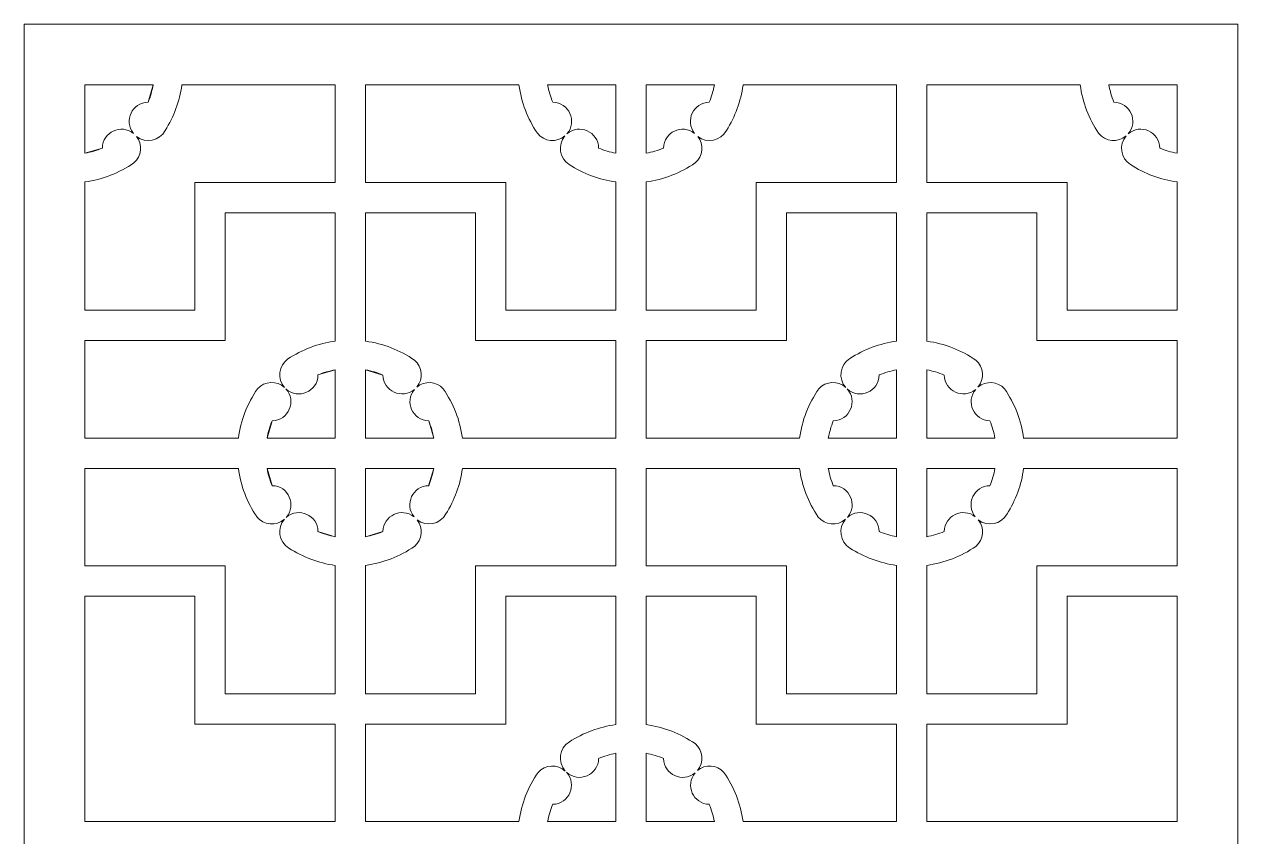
# Model space of a CAD drawing. Header units: centimetres. Extents: x 13 to 18.9, y -9.5 to 9.5.
# Drawn here: x 13.06 to 18.94, y -5.57 to -1.64 of the extents above; entities that cross this region are included whole.
import ezdxf

# ---------------------------------------------------------------- set-up
doc = ezdxf.new("R2010")
doc.units = ezdxf.units.CM
doc.header["$MEASUREMENT"] = 0
doc.layers.add('layer 1', color=7, linetype='Continuous')

msp = doc.modelspace()

# ---------------------------------------------------------------- linework, layer by layer
at = {"layer": 'layer 1', "color": 7, "lineweight": 9}
for points, knots in [([(13.06486, -1.64057), (13.06486, -1.64057), (18.93741, -1.64057), (18.93741, -1.64057), (18.93741, -1.64057), (18.93741, -1.64057), (18.93741, -9.5), (18.93741, -9.5), (18.93741, -9.5), (18.93741, -9.5), (13.06486, -9.5), (13.06486, -9.5), (13.06486, -9.5), (13.06486, -9.5), (13.06486, -1.64057), (13.06486, -1.64057)], [0, 0, 0, 0, 0.2, 0.2, 0.2, 0.2, 0.4, 0.4, 0.4, 0.4, 0.6, 0.6, 0.6, 0.6, 1, 1, 1, 1]), ([(13.7468, -2.1542), (13.7468, -2.1542), (13.7468, -2.1542), (13.7468, -2.1542), (13.7468, -2.1542), (13.78918, -2.08762), (13.8166, -2.01261), (13.82717, -1.93439), (13.82717, -1.93439), (13.82717, -1.93439), (13.82721, -1.93419), (13.82721, -1.93419), (13.82721, -1.93419), (13.82721, -1.93419), (14.56969, -1.93419), (14.56969, -1.93419), (14.56969, -1.93419), (14.56969, -1.93419), (14.56969, -2.40563), (14.56969, -2.40563), (14.56969, -2.40563), (14.56969, -2.40563), (13.89067, -2.40563), (13.89067, -2.40563), (13.89067, -2.40563), (13.89067, -2.40563), (13.89067, -3.02389), (13.89067, -3.02389), (13.89067, -3.02389), (13.89067, -3.02389), (13.35849, -3.02389), (13.35849, -3.02389), (13.35849, -3.02389), (13.35849, -3.02389), (13.35849, -2.4029), (13.35849, -2.4029), (13.35849, -2.4029), (13.35849, -2.4029), (13.35829, -2.40292), (13.35829, -2.40292), (13.35829, -2.40292), (13.44354, -2.39148), (13.5249, -2.36002), (13.59568, -2.31112), (13.59568, -2.31112), (13.59568, -2.31112), (13.59582, -2.31103), (13.59582, -2.31103), (13.59582, -2.31103), (13.63378, -2.27853), (13.6391, -2.22172), (13.6078, -2.18276), (13.6078, -2.18276), (13.6078, -2.18276), (13.60776, -2.18271), (13.60776, -2.18271), (13.60776, -2.18271), (13.65291, -2.2186), (13.71959, -2.20487), (13.74688, -2.15406), (13.74688, -2.15406), (13.74688, -2.15406), (13.7468, -2.1542), (13.7468, -2.1542)], [0, 0, 0, 0, 0.0588235, 0.0588235, 0.0588235, 0.0588235, 0.1176471, 0.1176471, 0.1176471, 0.1176471, 0.1764706, 0.1764706, 0.1764706, 0.1764706, 0.2352941, 0.2352941, 0.2352941, 0.2352941, 0.2941176, 0.2941176, 0.2941176, 0.2941176, 0.3529412, 0.3529412, 0.3529412, 0.3529412, 0.4117647, 0.4117647, 0.4117647, 0.4117647, 0.4705882, 0.4705882, 0.4705882, 0.4705882, 0.5294118, 0.5294118, 0.5294118, 0.5294118, 0.5882353, 0.5882353, 0.5882353, 0.5882353, 0.6470588, 0.6470588, 0.6470588, 0.6470588, 0.7058824, 0.7058824, 0.7058824, 0.7058824, 0.7647059, 0.7647059, 0.7647059, 0.7647059, 0.8235294, 0.8235294, 0.8235294, 0.8235294, 0.8823529, 0.8823529, 0.8823529, 0.8823529, 1, 1, 1, 1]), ([(13.35832, -2.26422), (13.35832, -2.26422), (13.35832, -2.26422), (13.35832, -2.26422), (13.35832, -2.26422), (13.38729, -2.25897), (13.4156, -2.25062), (13.44276, -2.23929), (13.44276, -2.23929), (13.44276, -2.23929), (13.35849, -2.26421), (13.35849, -2.26421), (13.35849, -2.26421), (13.35849, -2.26421), (13.35849, -1.93419), (13.35849, -1.93419), (13.35849, -1.93419), (13.35849, -1.93419), (13.6885, -1.93419), (13.6885, -1.93419), (13.6885, -1.93419), (13.6885, -1.93419), (13.66393, -2.01766), (13.66393, -2.01766), (13.66393, -2.01766), (13.67505, -1.99083), (13.68327, -1.96291), (13.68846, -1.93432), (13.68846, -1.93432), (13.68846, -1.93432), (13.66399, -2.01752), (13.66399, -2.01752), (13.66399, -2.01752), (13.58691, -2.01858), (13.54479, -2.10796), (13.59304, -2.16808), (13.59304, -2.16808), (13.59304, -2.16808), (13.59306, -2.16811), (13.59306, -2.16811), (13.59306, -2.16811), (13.53293, -2.12035), (13.44407, -2.16246), (13.44291, -2.23922), (13.44291, -2.23922), (13.44291, -2.23922), (13.35832, -2.26422), (13.35832, -2.26422)], [0, 0, 0, 0, 0.0769231, 0.0769231, 0.0769231, 0.0769231, 0.1538462, 0.1538462, 0.1538462, 0.1538462, 0.2307692, 0.2307692, 0.2307692, 0.2307692, 0.3076923, 0.3076923, 0.3076923, 0.3076923, 0.3846154, 0.3846154, 0.3846154, 0.3846154, 0.4615385, 0.4615385, 0.4615385, 0.4615385, 0.5384615, 0.5384615, 0.5384615, 0.5384615, 0.6153846, 0.6153846, 0.6153846, 0.6153846, 0.6923077, 0.6923077, 0.6923077, 0.6923077, 0.7692308, 0.7692308, 0.7692308, 0.7692308, 0.8461538, 0.8461538, 0.8461538, 0.8461538, 1, 1, 1, 1]), ([(15.54809, -2.16744), (15.54809, -2.16744), (15.54809, -2.16744), (15.54809, -2.16744), (15.54809, -2.16744), (15.58081, -2.20907), (15.64177, -2.21481), (15.68168, -2.18002), (15.68168, -2.18002), (15.68168, -2.18002), (15.68172, -2.18001), (15.68172, -2.18001), (15.68172, -2.18001), (15.64442, -2.22298), (15.65439, -2.28918), (15.70267, -2.31926), (15.70267, -2.31926), (15.70267, -2.31926), (15.70253, -2.31917), (15.70253, -2.31917), (15.70253, -2.31917), (15.77038, -2.36343), (15.84724, -2.39203), (15.92752, -2.40286), (15.92752, -2.40286), (15.92752, -2.40286), (15.92772, -2.4029), (15.92772, -2.4029), (15.92772, -2.4029), (15.92772, -2.4029), (15.92772, -3.02389), (15.92772, -3.02389), (15.92772, -3.02389), (15.92772, -3.02389), (15.39552, -3.02389), (15.39552, -3.02389), (15.39552, -3.02389), (15.39552, -3.02389), (15.39552, -2.40563), (15.39552, -2.40563), (15.39552, -2.40563), (15.39552, -2.40563), (14.7165, -2.40563), (14.7165, -2.40563), (14.7165, -2.40563), (14.7165, -2.40563), (14.7165, -1.93419), (14.7165, -1.93419), (14.7165, -1.93419), (14.7165, -1.93419), (15.45903, -1.93419), (15.45903, -1.93419), (15.45903, -1.93419), (15.45903, -1.93419), (15.45899, -1.93398), (15.45899, -1.93398), (15.45899, -1.93398), (15.47022, -2.01759), (15.50068, -2.09746), (15.54801, -2.1673), (15.54801, -2.1673), (15.54801, -2.1673), (15.54809, -2.16744), (15.54809, -2.16744)], [0, 0, 0, 0, 0.0588235, 0.0588235, 0.0588235, 0.0588235, 0.1176471, 0.1176471, 0.1176471, 0.1176471, 0.1764706, 0.1764706, 0.1764706, 0.1764706, 0.2352941, 0.2352941, 0.2352941, 0.2352941, 0.2941176, 0.2941176, 0.2941176, 0.2941176, 0.3529412, 0.3529412, 0.3529412, 0.3529412, 0.4117647, 0.4117647, 0.4117647, 0.4117647, 0.4705882, 0.4705882, 0.4705882, 0.4705882, 0.5294118, 0.5294118, 0.5294118, 0.5294118, 0.5882353, 0.5882353, 0.5882353, 0.5882353, 0.6470588, 0.6470588, 0.6470588, 0.6470588, 0.7058824, 0.7058824, 0.7058824, 0.7058824, 0.7647059, 0.7647059, 0.7647059, 0.7647059, 0.8235294, 0.8235294, 0.8235294, 0.8235294, 0.8823529, 0.8823529, 0.8823529, 0.8823529, 1, 1, 1, 1]), ([(15.84435, -2.23967), (15.84435, -2.23967), (15.84435, -2.23967), (15.84435, -2.23967), (15.84435, -2.23967), (15.84354, -2.16066), (15.75043, -2.11888), (15.69089, -2.17081), (15.69089, -2.17081), (15.69089, -2.17081), (15.69087, -2.17083), (15.69087, -2.17083), (15.69087, -2.17083), (15.74251, -2.11138), (15.701, -2.01861), (15.62225, -2.01752), (15.62225, -2.01752), (15.62225, -2.01752), (15.62221, -2.01744), (15.62221, -2.01744), (15.62221, -2.01744), (15.61114, -1.9906), (15.60293, -1.96267), (15.5977, -1.93411), (15.5977, -1.93411), (15.5977, -1.93411), (15.59772, -1.93419), (15.59772, -1.93419), (15.59772, -1.93419), (15.59772, -1.93419), (15.92772, -1.93419), (15.92772, -1.93419), (15.92772, -1.93419), (15.92772, -1.93419), (15.92772, -2.26421), (15.92772, -2.26421), (15.92772, -2.26421), (15.92772, -2.26421), (15.92765, -2.26418), (15.92765, -2.26418), (15.92765, -2.26418), (15.89907, -2.25895), (15.87113, -2.25071), (15.84428, -2.23963), (15.84428, -2.23963), (15.84428, -2.23963), (15.84435, -2.23967), (15.84435, -2.23967)], [0, 0, 0, 0, 0.0769231, 0.0769231, 0.0769231, 0.0769231, 0.1538462, 0.1538462, 0.1538462, 0.1538462, 0.2307692, 0.2307692, 0.2307692, 0.2307692, 0.3076923, 0.3076923, 0.3076923, 0.3076923, 0.3846154, 0.3846154, 0.3846154, 0.3846154, 0.4615385, 0.4615385, 0.4615385, 0.4615385, 0.5384615, 0.5384615, 0.5384615, 0.5384615, 0.6153846, 0.6153846, 0.6153846, 0.6153846, 0.6923077, 0.6923077, 0.6923077, 0.6923077, 0.7692308, 0.7692308, 0.7692308, 0.7692308, 0.8461538, 0.8461538, 0.8461538, 0.8461538, 1, 1, 1, 1]), ([(16.46286, -2.1542), (16.46286, -2.1542), (16.46286, -2.1542), (16.46286, -2.1542), (16.46286, -2.1542), (16.50523, -2.08762), (16.53267, -2.01261), (16.54322, -1.93439), (16.54322, -1.93439), (16.54322, -1.93439), (16.54324, -1.93419), (16.54324, -1.93419), (16.54324, -1.93419), (16.54324, -1.93419), (17.28576, -1.93419), (17.28576, -1.93419), (17.28576, -1.93419), (17.28576, -1.93419), (17.28576, -2.40563), (17.28576, -2.40563), (17.28576, -2.40563), (17.28576, -2.40563), (16.60674, -2.40563), (16.60674, -2.40563), (16.60674, -2.40563), (16.60674, -2.40563), (16.60674, -3.02389), (16.60674, -3.02389), (16.60674, -3.02389), (16.60674, -3.02389), (16.07454, -3.02389), (16.07454, -3.02389), (16.07454, -3.02389), (16.07454, -3.02389), (16.07454, -2.4029), (16.07454, -2.4029), (16.07454, -2.4029), (16.07454, -2.4029), (16.07434, -2.40292), (16.07434, -2.40292), (16.07434, -2.40292), (16.15959, -2.39148), (16.24096, -2.36002), (16.31173, -2.31112), (16.31173, -2.31112), (16.31173, -2.31112), (16.31186, -2.31103), (16.31186, -2.31103), (16.31186, -2.31103), (16.34983, -2.27853), (16.35513, -2.22172), (16.32385, -2.18276), (16.32385, -2.18276), (16.32385, -2.18276), (16.32381, -2.18271), (16.32381, -2.18271), (16.32381, -2.18271), (16.36896, -2.2186), (16.43564, -2.20487), (16.46295, -2.15406), (16.46295, -2.15406), (16.46295, -2.15406), (16.46286, -2.1542), (16.46286, -2.1542)], [0, 0, 0, 0, 0.0588235, 0.0588235, 0.0588235, 0.0588235, 0.1176471, 0.1176471, 0.1176471, 0.1176471, 0.1764706, 0.1764706, 0.1764706, 0.1764706, 0.2352941, 0.2352941, 0.2352941, 0.2352941, 0.2941176, 0.2941176, 0.2941176, 0.2941176, 0.3529412, 0.3529412, 0.3529412, 0.3529412, 0.4117647, 0.4117647, 0.4117647, 0.4117647, 0.4705882, 0.4705882, 0.4705882, 0.4705882, 0.5294118, 0.5294118, 0.5294118, 0.5294118, 0.5882353, 0.5882353, 0.5882353, 0.5882353, 0.6470588, 0.6470588, 0.6470588, 0.6470588, 0.7058824, 0.7058824, 0.7058824, 0.7058824, 0.7647059, 0.7647059, 0.7647059, 0.7647059, 0.8235294, 0.8235294, 0.8235294, 0.8235294, 0.8823529, 0.8823529, 0.8823529, 0.8823529, 1, 1, 1, 1]), ([(16.15881, -2.23929), (16.15881, -2.23929), (16.15881, -2.23929), (16.15881, -2.23929), (16.15881, -2.23929), (16.13165, -2.25058), (16.10335, -2.25894), (16.07439, -2.26422), (16.07439, -2.26422), (16.07439, -2.26422), (16.07454, -2.26421), (16.07454, -2.26421), (16.07454, -2.26421), (16.07454, -2.26421), (16.07454, -1.93419), (16.07454, -1.93419), (16.07454, -1.93419), (16.07454, -1.93419), (16.40455, -1.93419), (16.40455, -1.93419), (16.40455, -1.93419), (16.40455, -1.93419), (16.40453, -1.93432), (16.40453, -1.93432), (16.40453, -1.93432), (16.3993, -1.9629), (16.39106, -1.99082), (16.37998, -2.01766), (16.37998, -2.01766), (16.37998, -2.01766), (16.38003, -2.01752), (16.38003, -2.01752), (16.38003, -2.01752), (16.30294, -2.01858), (16.26084, -2.10796), (16.30911, -2.16808), (16.30911, -2.16808), (16.30911, -2.16808), (16.30913, -2.16811), (16.30913, -2.16811), (16.30913, -2.16811), (16.24898, -2.12035), (16.16012, -2.16246), (16.15896, -2.23922), (16.15896, -2.23922), (16.15896, -2.23922), (16.15881, -2.23929), (16.15881, -2.23929)], [0, 0, 0, 0, 0.0769231, 0.0769231, 0.0769231, 0.0769231, 0.1538462, 0.1538462, 0.1538462, 0.1538462, 0.2307692, 0.2307692, 0.2307692, 0.2307692, 0.3076923, 0.3076923, 0.3076923, 0.3076923, 0.3846154, 0.3846154, 0.3846154, 0.3846154, 0.4615385, 0.4615385, 0.4615385, 0.4615385, 0.5384615, 0.5384615, 0.5384615, 0.5384615, 0.6153846, 0.6153846, 0.6153846, 0.6153846, 0.6923077, 0.6923077, 0.6923077, 0.6923077, 0.7692308, 0.7692308, 0.7692308, 0.7692308, 0.8461538, 0.8461538, 0.8461538, 0.8461538, 1, 1, 1, 1]), ([(18.26416, -2.16744), (18.29686, -2.20907), (18.35782, -2.21481), (18.39775, -2.18002), (18.39775, -2.18002), (18.39775, -2.18002), (18.39778, -2.18001), (18.39778, -2.18001), (18.39778, -2.18001), (18.36048, -2.22298), (18.37043, -2.28918), (18.41873, -2.31926), (18.41873, -2.31926), (18.41873, -2.31926), (18.41859, -2.31917), (18.41859, -2.31917), (18.41859, -2.31917), (18.48644, -2.36343), (18.56331, -2.39203), (18.64359, -2.40286), (18.64359, -2.40286), (18.64359, -2.40286), (18.64379, -2.4029), (18.64379, -2.4029), (18.64379, -2.4029), (18.64379, -2.4029), (18.64379, -3.02389), (18.64379, -3.02389), (18.64379, -3.02389), (18.64379, -3.02389), (18.11157, -3.02389), (18.11157, -3.02389), (18.11157, -3.02389), (18.11157, -3.02389), (18.11157, -2.40563), (18.11157, -2.40563), (18.11157, -2.40563), (18.11157, -2.40563), (17.43258, -2.40563), (17.43258, -2.40563), (17.43258, -2.40563), (17.43258, -2.40563), (17.43258, -1.93419), (17.43258, -1.93419), (17.43258, -1.93419), (17.43258, -1.93419), (18.17508, -1.93419), (18.17508, -1.93419), (18.17508, -1.93419), (18.17508, -1.93419), (18.17506, -1.93398), (18.17506, -1.93398), (18.17506, -1.93398), (18.18627, -2.01759), (18.21675, -2.09746), (18.26407, -2.1673), (18.26407, -2.1673), (18.26407, -2.1673), (18.26416, -2.16744), (18.26416, -2.16744)], [0, 0, 0, 0, 0.0625, 0.0625, 0.0625, 0.0625, 0.125, 0.125, 0.125, 0.125, 0.1875, 0.1875, 0.1875, 0.1875, 0.25, 0.25, 0.25, 0.25, 0.3125, 0.3125, 0.3125, 0.3125, 0.375, 0.375, 0.375, 0.375, 0.4375, 0.4375, 0.4375, 0.4375, 0.5, 0.5, 0.5, 0.5, 0.5625, 0.5625, 0.5625, 0.5625, 0.625, 0.625, 0.625, 0.625, 0.6875, 0.6875, 0.6875, 0.6875, 0.75, 0.75, 0.75, 0.75, 0.8125, 0.8125, 0.8125, 0.8125, 0.875, 0.875, 0.875, 0.875, 1, 1, 1, 1]), ([(18.56041, -2.23967), (18.56041, -2.23967), (18.56041, -2.23967), (18.56041, -2.23967), (18.56041, -2.23967), (18.55959, -2.16066), (18.46648, -2.11888), (18.40694, -2.17081), (18.40694, -2.17081), (18.40694, -2.17081), (18.40692, -2.17083), (18.40692, -2.17083), (18.40692, -2.17083), (18.45856, -2.11138), (18.41705, -2.01861), (18.3383, -2.01752), (18.3383, -2.01752), (18.3383, -2.01752), (18.33826, -2.01744), (18.33826, -2.01744), (18.33826, -2.01744), (18.3272, -1.9906), (18.31898, -1.96267), (18.31377, -1.93411), (18.31377, -1.93411), (18.31377, -1.93411), (18.31377, -1.93419), (18.31377, -1.93419), (18.31377, -1.93419), (18.31377, -1.93419), (18.64379, -1.93419), (18.64379, -1.93419), (18.64379, -1.93419), (18.64379, -1.93419), (18.64379, -2.26421), (18.64379, -2.26421), (18.64379, -2.26421), (18.64379, -2.26421), (18.64372, -2.26418), (18.64372, -2.26418), (18.64372, -2.26418), (18.61514, -2.25895), (18.58718, -2.25071), (18.56033, -2.23963), (18.56033, -2.23963), (18.56033, -2.23963), (18.56041, -2.23967), (18.56041, -2.23967)], [0, 0, 0, 0, 0.0769231, 0.0769231, 0.0769231, 0.0769231, 0.1538462, 0.1538462, 0.1538462, 0.1538462, 0.2307692, 0.2307692, 0.2307692, 0.2307692, 0.3076923, 0.3076923, 0.3076923, 0.3076923, 0.3846154, 0.3846154, 0.3846154, 0.3846154, 0.4615385, 0.4615385, 0.4615385, 0.4615385, 0.5384615, 0.5384615, 0.5384615, 0.5384615, 0.6153846, 0.6153846, 0.6153846, 0.6153846, 0.6923077, 0.6923077, 0.6923077, 0.6923077, 0.7692308, 0.7692308, 0.7692308, 0.7692308, 0.8461538, 0.8461538, 0.8461538, 0.8461538, 1, 1, 1, 1]), ([(14.34106, -3.25942), (14.34106, -3.25942), (14.34106, -3.25942), (14.34106, -3.25942), (14.34106, -3.25942), (14.29503, -3.29115), (14.28742, -3.35618), (14.3249, -3.39769), (14.3249, -3.39769), (14.3249, -3.39769), (14.32491, -3.39771), (14.32491, -3.39771), (14.32491, -3.39771), (14.28694, -3.36286), (14.22777, -3.36574), (14.19335, -3.40411), (14.19335, -3.40411), (14.19335, -3.40411), (14.19335, -3.4041), (14.19335, -3.4041), (14.19335, -3.4041), (14.14415, -3.475), (14.1125, -3.55661), (14.10099, -3.64213), (14.10099, -3.64213), (14.10099, -3.64213), (13.35849, -3.64213), (13.35849, -3.64213), (13.35849, -3.64213), (13.35849, -3.64213), (13.35849, -3.1707), (13.35849, -3.1707), (13.35849, -3.1707), (13.35849, -3.1707), (14.03749, -3.1707), (14.03749, -3.1707), (14.03749, -3.1707), (14.03749, -3.1707), (14.03749, -2.55244), (14.03749, -2.55244), (14.03749, -2.55244), (14.03749, -2.55244), (14.56969, -2.55244), (14.56969, -2.55244), (14.56969, -2.55244), (14.56969, -2.55244), (14.56969, -3.17342), (14.56969, -3.17342), (14.56969, -3.17342), (14.48798, -3.18441), (14.40978, -3.21384), (14.34106, -3.25942)], [0, 0, 0, 0, 0.0714286, 0.0714286, 0.0714286, 0.0714286, 0.1428571, 0.1428571, 0.1428571, 0.1428571, 0.2142857, 0.2142857, 0.2142857, 0.2142857, 0.2857143, 0.2857143, 0.2857143, 0.2857143, 0.3571429, 0.3571429, 0.3571429, 0.3571429, 0.4285714, 0.4285714, 0.4285714, 0.4285714, 0.5, 0.5, 0.5, 0.5, 0.5714286, 0.5714286, 0.5714286, 0.5714286, 0.6428571, 0.6428571, 0.6428571, 0.6428571, 0.7142857, 0.7142857, 0.7142857, 0.7142857, 0.7857143, 0.7857143, 0.7857143, 0.7857143, 0.8571429, 0.8571429, 0.8571429, 0.8571429, 1, 1, 1, 1]), ([(15.92772, -3.64213), (15.92772, -3.64213), (15.92772, -3.64213), (15.92772, -3.64213), (15.92772, -3.64213), (15.92772, -3.64213), (15.18522, -3.64213), (15.18522, -3.64213), (15.18522, -3.64213), (15.17371, -3.55661), (15.14206, -3.475), (15.09287, -3.4041), (15.09287, -3.4041), (15.05944, -3.36699), (15.00255, -3.36309), (14.96439, -3.39531), (14.96439, -3.39531), (14.96439, -3.39531), (14.96435, -3.39534), (14.96435, -3.39534), (14.96435, -3.39534), (14.99718, -3.35649), (14.99249, -3.29841), (14.95388, -3.26533), (14.95388, -3.26533), (14.95388, -3.26533), (14.95388, -3.2653), (14.95388, -3.2653), (14.95388, -3.2653), (14.8831, -3.21638), (14.80175, -3.1849), (14.7165, -3.17342), (14.7165, -3.17342), (14.7165, -3.17342), (14.7165, -2.55244), (14.7165, -2.55244), (14.7165, -2.55244), (14.7165, -2.55244), (15.2487, -2.55244), (15.2487, -2.55244), (15.2487, -2.55244), (15.2487, -2.55244), (15.2487, -3.1707), (15.2487, -3.1707), (15.2487, -3.1707), (15.2487, -3.1707), (15.92772, -3.1707), (15.92772, -3.1707), (15.92772, -3.1707), (15.92772, -3.1707), (15.92772, -3.64213), (15.92772, -3.64213)], [0, 0, 0, 0, 0.0714286, 0.0714286, 0.0714286, 0.0714286, 0.1428571, 0.1428571, 0.1428571, 0.1428571, 0.2142857, 0.2142857, 0.2142857, 0.2142857, 0.2857143, 0.2857143, 0.2857143, 0.2857143, 0.3571429, 0.3571429, 0.3571429, 0.3571429, 0.4285714, 0.4285714, 0.4285714, 0.4285714, 0.5, 0.5, 0.5, 0.5, 0.5714286, 0.5714286, 0.5714286, 0.5714286, 0.6428571, 0.6428571, 0.6428571, 0.6428571, 0.7142857, 0.7142857, 0.7142857, 0.7142857, 0.7857143, 0.7857143, 0.7857143, 0.7857143, 0.8571429, 0.8571429, 0.8571429, 0.8571429, 1, 1, 1, 1]), ([(17.06073, -3.25703), (17.06073, -3.25703), (17.06073, -3.25703), (17.06073, -3.25703), (17.06073, -3.25703), (17.01178, -3.2875), (17.00229, -3.3549), (17.04097, -3.39769), (17.04097, -3.39769), (17.04097, -3.39769), (17.04099, -3.39771), (17.04099, -3.39771), (17.04099, -3.39771), (17.00299, -3.36286), (16.94382, -3.36574), (16.9094, -3.40411), (16.9094, -3.40411), (16.9094, -3.40411), (16.9094, -3.4041), (16.9094, -3.4041), (16.9094, -3.4041), (16.86023, -3.475), (16.82855, -3.55661), (16.81704, -3.64213), (16.81704, -3.64213), (16.81704, -3.64213), (16.07454, -3.64213), (16.07454, -3.64213), (16.07454, -3.64213), (16.07454, -3.64213), (16.07454, -3.1707), (16.07454, -3.1707), (16.07454, -3.1707), (16.07454, -3.1707), (16.75356, -3.1707), (16.75356, -3.1707), (16.75356, -3.1707), (16.75356, -3.1707), (16.75356, -2.55244), (16.75356, -2.55244), (16.75356, -2.55244), (16.75356, -2.55244), (17.28576, -2.55244), (17.28576, -2.55244), (17.28576, -2.55244), (17.28576, -2.55244), (17.28576, -3.17342), (17.28576, -3.17342), (17.28576, -3.17342), (17.20548, -3.18423), (17.12859, -3.2128), (17.06075, -3.25703), (17.06075, -3.25703), (17.06075, -3.25703), (17.06073, -3.25703), (17.06073, -3.25703)], [0, 0, 0, 0, 0.0666667, 0.0666667, 0.0666667, 0.0666667, 0.1333333, 0.1333333, 0.1333333, 0.1333333, 0.2, 0.2, 0.2, 0.2, 0.2666667, 0.2666667, 0.2666667, 0.2666667, 0.3333333, 0.3333333, 0.3333333, 0.3333333, 0.4, 0.4, 0.4, 0.4, 0.4666667, 0.4666667, 0.4666667, 0.4666667, 0.5333333, 0.5333333, 0.5333333, 0.5333333, 0.6, 0.6, 0.6, 0.6, 0.6666667, 0.6666667, 0.6666667, 0.6666667, 0.7333333, 0.7333333, 0.7333333, 0.7333333, 0.8, 0.8, 0.8, 0.8, 0.8666667, 0.8666667, 0.8666667, 0.8666667, 1, 1, 1, 1]), ([(17.96477, -3.1707), (17.96477, -3.1707), (17.96477, -3.1707), (17.96477, -3.1707), (17.96477, -3.1707), (17.96477, -3.1707), (18.64379, -3.1707), (18.64379, -3.1707), (18.64379, -3.1707), (18.64379, -3.1707), (18.64379, -3.64213), (18.64379, -3.64213), (18.64379, -3.64213), (18.64379, -3.64213), (17.90128, -3.64213), (17.90128, -3.64213), (17.90128, -3.64213), (17.88976, -3.55661), (17.85811, -3.475), (17.80891, -3.4041), (17.80891, -3.4041), (17.77549, -3.36699), (17.71862, -3.36309), (17.68044, -3.39531), (17.68044, -3.39531), (17.68044, -3.39531), (17.68042, -3.39534), (17.68042, -3.39534), (17.68042, -3.39534), (17.71324, -3.35649), (17.70856, -3.29841), (17.66995, -3.26533), (17.66995, -3.26533), (17.66995, -3.26533), (17.66993, -3.2653), (17.66993, -3.2653), (17.66993, -3.2653), (17.59917, -3.21638), (17.51781, -3.1849), (17.43256, -3.17342), (17.43256, -3.17342), (17.43256, -3.17342), (17.43258, -3.17342), (17.43258, -3.17342), (17.43258, -3.17342), (17.43258, -3.17342), (17.43258, -2.55244), (17.43258, -2.55244), (17.43258, -2.55244), (17.43258, -2.55244), (17.96477, -2.55244), (17.96477, -2.55244), (17.96477, -2.55244), (17.96477, -2.55244), (17.96477, -3.1707), (17.96477, -3.1707)], [0, 0, 0, 0, 0.0666667, 0.0666667, 0.0666667, 0.0666667, 0.1333333, 0.1333333, 0.1333333, 0.1333333, 0.2, 0.2, 0.2, 0.2, 0.2666667, 0.2666667, 0.2666667, 0.2666667, 0.3333333, 0.3333333, 0.3333333, 0.3333333, 0.4, 0.4, 0.4, 0.4, 0.4666667, 0.4666667, 0.4666667, 0.4666667, 0.5333333, 0.5333333, 0.5333333, 0.5333333, 0.6, 0.6, 0.6, 0.6, 0.6666667, 0.6666667, 0.6666667, 0.6666667, 0.7333333, 0.7333333, 0.7333333, 0.7333333, 0.8, 0.8, 0.8, 0.8, 0.8666667, 0.8666667, 0.8666667, 0.8666667, 1, 1, 1, 1]), ([(14.56969, -3.64213), (14.56969, -3.64213), (14.56969, -3.64213), (14.56969, -3.64213), (14.56969, -3.64213), (14.56969, -3.64213), (14.2397, -3.64213), (14.2397, -3.64213), (14.2397, -3.64213), (14.2397, -3.64213), (14.26424, -3.55876), (14.26424, -3.55876), (14.26424, -3.55876), (14.25309, -3.58559), (14.24486, -3.61354), (14.2397, -3.64213), (14.2397, -3.64213), (14.2397, -3.64213), (14.2642, -3.55876), (14.2642, -3.55876), (14.2642, -3.55876), (14.34359, -3.5572), (14.38438, -3.46288), (14.33112, -3.40397), (14.33112, -3.40397), (14.33112, -3.40397), (14.33108, -3.40392), (14.33108, -3.40392), (14.33108, -3.40392), (14.39009, -3.45811), (14.48547, -3.41679), (14.48632, -3.33669), (14.48632, -3.33669), (14.48632, -3.33669), (14.56969, -3.31212), (14.56969, -3.31212), (14.56969, -3.31212), (14.54111, -3.31729), (14.51315, -3.32553), (14.48632, -3.33666), (14.48632, -3.33666), (14.48632, -3.33666), (14.56969, -3.31212), (14.56969, -3.31212), (14.56969, -3.31212), (14.56969, -3.31212), (14.56969, -3.64213), (14.56969, -3.64213)], [0, 0, 0, 0, 0.0769231, 0.0769231, 0.0769231, 0.0769231, 0.1538462, 0.1538462, 0.1538462, 0.1538462, 0.2307692, 0.2307692, 0.2307692, 0.2307692, 0.3076923, 0.3076923, 0.3076923, 0.3076923, 0.3846154, 0.3846154, 0.3846154, 0.3846154, 0.4615385, 0.4615385, 0.4615385, 0.4615385, 0.5384615, 0.5384615, 0.5384615, 0.5384615, 0.6153846, 0.6153846, 0.6153846, 0.6153846, 0.6923077, 0.6923077, 0.6923077, 0.6923077, 0.7692308, 0.7692308, 0.7692308, 0.7692308, 0.8461538, 0.8461538, 0.8461538, 0.8461538, 1, 1, 1, 1]), ([(14.7165, -3.64213), (14.7165, -3.64213), (14.7165, -3.64213), (14.7165, -3.64213), (14.7165, -3.64213), (14.7165, -3.64213), (14.7165, -3.31212), (14.7165, -3.31212), (14.7165, -3.31212), (14.7165, -3.31212), (14.80093, -3.3371), (14.80093, -3.3371), (14.80093, -3.3371), (14.77378, -3.32573), (14.74548, -3.31736), (14.7165, -3.31212), (14.7165, -3.31212), (14.7165, -3.31212), (14.80093, -3.33704), (14.80093, -3.33704), (14.80093, -3.33704), (14.80207, -3.41513), (14.89354, -3.45682), (14.95323, -3.40645), (14.95323, -3.40645), (14.95323, -3.40645), (14.95327, -3.40644), (14.95327, -3.40644), (14.95327, -3.40644), (14.90309, -3.46588), (14.94419, -3.55703), (15.02196, -3.55876), (15.02196, -3.55876), (15.02196, -3.55876), (15.04653, -3.64213), (15.04653, -3.64213), (15.04653, -3.64213), (15.04134, -3.61354), (15.03312, -3.58559), (15.022, -3.55876), (15.022, -3.55876), (15.022, -3.55876), (15.04653, -3.64213), (15.04653, -3.64213), (15.04653, -3.64213), (15.04653, -3.64213), (14.7165, -3.64213), (14.7165, -3.64213)], [0, 0, 0, 0, 0.0769231, 0.0769231, 0.0769231, 0.0769231, 0.1538462, 0.1538462, 0.1538462, 0.1538462, 0.2307692, 0.2307692, 0.2307692, 0.2307692, 0.3076923, 0.3076923, 0.3076923, 0.3076923, 0.3846154, 0.3846154, 0.3846154, 0.3846154, 0.4615385, 0.4615385, 0.4615385, 0.4615385, 0.5384615, 0.5384615, 0.5384615, 0.5384615, 0.6153846, 0.6153846, 0.6153846, 0.6153846, 0.6923077, 0.6923077, 0.6923077, 0.6923077, 0.7692308, 0.7692308, 0.7692308, 0.7692308, 0.8461538, 0.8461538, 0.8461538, 0.8461538, 1, 1, 1, 1]), ([(17.28576, -3.64213), (17.28576, -3.64213), (17.28576, -3.64213), (17.28576, -3.64213), (17.28576, -3.64213), (17.28576, -3.64213), (16.95573, -3.64213), (16.95573, -3.64213), (16.95573, -3.64213), (16.96097, -3.61354), (16.9692, -3.58561), (16.98028, -3.55876), (16.98028, -3.55876), (16.98028, -3.55876), (16.98023, -3.55876), (16.98023, -3.55876), (16.98023, -3.55876), (17.05964, -3.5572), (17.10044, -3.46288), (17.04718, -3.40397), (17.04718, -3.40397), (17.04718, -3.40397), (17.04714, -3.40392), (17.04714, -3.40392), (17.04714, -3.40392), (17.10616, -3.45811), (17.20152, -3.41679), (17.20237, -3.33669), (17.20237, -3.33669), (17.20237, -3.33669), (17.20237, -3.33666), (17.20237, -3.33666), (17.20237, -3.33666), (17.22922, -3.32557), (17.25718, -3.31736), (17.28576, -3.31212), (17.28576, -3.31212), (17.28576, -3.31212), (17.28576, -3.64213), (17.28576, -3.64213)], [0, 0, 0, 0, 0.0909091, 0.0909091, 0.0909091, 0.0909091, 0.1818182, 0.1818182, 0.1818182, 0.1818182, 0.2727273, 0.2727273, 0.2727273, 0.2727273, 0.3636364, 0.3636364, 0.3636364, 0.3636364, 0.4545455, 0.4545455, 0.4545455, 0.4545455, 0.5454545, 0.5454545, 0.5454545, 0.5454545, 0.6363636, 0.6363636, 0.6363636, 0.6363636, 0.7272727, 0.7272727, 0.7272727, 0.7272727, 0.8181818, 0.8181818, 0.8181818, 0.8181818, 1, 1, 1, 1]), ([(17.43258, -3.64213), (17.43258, -3.64213), (17.43258, -3.64213), (17.43258, -3.64213), (17.43258, -3.64213), (17.43258, -3.64213), (17.43258, -3.31212), (17.43258, -3.31212), (17.43258, -3.31212), (17.43258, -3.31212), (17.43265, -3.31213), (17.43265, -3.31213), (17.43265, -3.31213), (17.4616, -3.31743), (17.48989, -3.3258), (17.51705, -3.33712), (17.51705, -3.33712), (17.51705, -3.33712), (17.517, -3.33704), (17.517, -3.33704), (17.517, -3.33704), (17.51814, -3.41513), (17.60959, -3.45682), (17.66928, -3.40645), (17.66928, -3.40645), (17.66928, -3.40645), (17.6693, -3.40644), (17.6693, -3.40644), (17.6693, -3.40644), (17.61914, -3.46588), (17.66024, -3.55703), (17.73801, -3.55876), (17.73801, -3.55876), (17.73801, -3.55876), (17.73807, -3.55883), (17.73807, -3.55883), (17.73807, -3.55883), (17.74915, -3.58569), (17.75737, -3.61362), (17.76258, -3.6422), (17.76258, -3.6422), (17.76258, -3.6422), (17.76258, -3.64213), (17.76258, -3.64213), (17.76258, -3.64213), (17.76258, -3.64213), (17.43258, -3.64213), (17.43258, -3.64213)], [0, 0, 0, 0, 0.0769231, 0.0769231, 0.0769231, 0.0769231, 0.1538462, 0.1538462, 0.1538462, 0.1538462, 0.2307692, 0.2307692, 0.2307692, 0.2307692, 0.3076923, 0.3076923, 0.3076923, 0.3076923, 0.3846154, 0.3846154, 0.3846154, 0.3846154, 0.4615385, 0.4615385, 0.4615385, 0.4615385, 0.5384615, 0.5384615, 0.5384615, 0.5384615, 0.6153846, 0.6153846, 0.6153846, 0.6153846, 0.6923077, 0.6923077, 0.6923077, 0.6923077, 0.7692308, 0.7692308, 0.7692308, 0.7692308, 0.8461538, 0.8461538, 0.8461538, 0.8461538, 1, 1, 1, 1]), ([(14.19007, -4.02219), (14.19007, -4.02219), (14.19007, -4.02219), (14.19007, -4.02219), (14.19007, -4.02219), (14.2228, -4.06382), (14.28376, -4.06956), (14.32366, -4.03477), (14.32366, -4.03477), (14.32366, -4.03477), (14.32369, -4.03476), (14.32369, -4.03476), (14.32369, -4.03476), (14.28639, -4.07774), (14.29635, -4.14391), (14.34464, -4.17402), (14.34464, -4.17402), (14.34464, -4.17402), (14.34451, -4.17393), (14.34451, -4.17393), (14.34451, -4.17393), (14.41234, -4.21819), (14.48923, -4.24678), (14.5695, -4.25762), (14.5695, -4.25762), (14.5695, -4.25762), (14.56969, -4.25765), (14.56969, -4.25765), (14.56969, -4.25765), (14.56969, -4.25765), (14.56969, -4.87862), (14.56969, -4.87862), (14.56969, -4.87862), (14.56969, -4.87862), (14.03749, -4.87862), (14.03749, -4.87862), (14.03749, -4.87862), (14.03749, -4.87862), (14.03749, -4.26038), (14.03749, -4.26038), (14.03749, -4.26038), (14.03749, -4.26038), (13.35849, -4.26038), (13.35849, -4.26038), (13.35849, -4.26038), (13.35849, -4.26038), (13.35849, -3.78895), (13.35849, -3.78895), (13.35849, -3.78895), (13.35849, -3.78895), (14.10099, -3.78895), (14.10099, -3.78895), (14.10099, -3.78895), (14.10099, -3.78895), (14.10097, -3.78874), (14.10097, -3.78874), (14.10097, -3.78874), (14.11219, -3.87234), (14.14265, -3.95223), (14.18998, -4.02205), (14.18998, -4.02205), (14.18998, -4.02205), (14.19007, -4.02219), (14.19007, -4.02219)], [0, 0, 0, 0, 0.0588235, 0.0588235, 0.0588235, 0.0588235, 0.1176471, 0.1176471, 0.1176471, 0.1176471, 0.1764706, 0.1764706, 0.1764706, 0.1764706, 0.2352941, 0.2352941, 0.2352941, 0.2352941, 0.2941176, 0.2941176, 0.2941176, 0.2941176, 0.3529412, 0.3529412, 0.3529412, 0.3529412, 0.4117647, 0.4117647, 0.4117647, 0.4117647, 0.4705882, 0.4705882, 0.4705882, 0.4705882, 0.5294118, 0.5294118, 0.5294118, 0.5294118, 0.5882353, 0.5882353, 0.5882353, 0.5882353, 0.6470588, 0.6470588, 0.6470588, 0.6470588, 0.7058824, 0.7058824, 0.7058824, 0.7058824, 0.7647059, 0.7647059, 0.7647059, 0.7647059, 0.8235294, 0.8235294, 0.8235294, 0.8235294, 0.8823529, 0.8823529, 0.8823529, 0.8823529, 1, 1, 1, 1]), ([(14.48632, -4.09441), (14.48632, -4.09441), (14.48632, -4.09441), (14.48632, -4.09441), (14.48632, -4.09441), (14.48553, -4.01542), (14.39242, -3.97364), (14.33285, -4.02558), (14.33285, -4.02558), (14.33285, -4.02558), (14.33284, -4.0256), (14.33284, -4.0256), (14.33284, -4.0256), (14.38449, -3.96613), (14.34296, -3.87338), (14.26421, -3.87228), (14.26421, -3.87228), (14.26421, -3.87228), (14.23967, -3.78879), (14.23967, -3.78879), (14.23967, -3.78879), (14.24482, -3.81735), (14.25304, -3.8453), (14.26414, -3.87214), (14.26414, -3.87214), (14.26414, -3.87214), (14.2397, -3.78895), (14.2397, -3.78895), (14.2397, -3.78895), (14.2397, -3.78895), (14.56969, -3.78895), (14.56969, -3.78895), (14.56969, -3.78895), (14.56969, -3.78895), (14.56969, -4.11895), (14.56969, -4.11895), (14.56969, -4.11895), (14.56969, -4.11895), (14.48619, -4.09437), (14.48619, -4.09437), (14.48619, -4.09437), (14.513, -4.10549), (14.54096, -4.11373), (14.56955, -4.11892), (14.56955, -4.11892), (14.56955, -4.11892), (14.48632, -4.09441), (14.48632, -4.09441)], [0, 0, 0, 0, 0.0769231, 0.0769231, 0.0769231, 0.0769231, 0.1538462, 0.1538462, 0.1538462, 0.1538462, 0.2307692, 0.2307692, 0.2307692, 0.2307692, 0.3076923, 0.3076923, 0.3076923, 0.3076923, 0.3846154, 0.3846154, 0.3846154, 0.3846154, 0.4615385, 0.4615385, 0.4615385, 0.4615385, 0.5384615, 0.5384615, 0.5384615, 0.5384615, 0.6153846, 0.6153846, 0.6153846, 0.6153846, 0.6923077, 0.6923077, 0.6923077, 0.6923077, 0.7692308, 0.7692308, 0.7692308, 0.7692308, 0.8461538, 0.8461538, 0.8461538, 0.8461538, 1, 1, 1, 1]), ([(15.10482, -4.00896), (15.10482, -4.00896), (15.10482, -4.00896), (15.10482, -4.00896), (15.10482, -4.00896), (15.14722, -3.94237), (15.17463, -3.86736), (15.18519, -3.78914), (15.18519, -3.78914), (15.18519, -3.78914), (15.18522, -3.78895), (15.18522, -3.78895), (15.18522, -3.78895), (15.18522, -3.78895), (15.92772, -3.78895), (15.92772, -3.78895), (15.92772, -3.78895), (15.92772, -3.78895), (15.92772, -4.26038), (15.92772, -4.26038), (15.92772, -4.26038), (15.92772, -4.26038), (15.2487, -4.26038), (15.2487, -4.26038), (15.2487, -4.26038), (15.2487, -4.26038), (15.2487, -4.87862), (15.2487, -4.87862), (15.2487, -4.87862), (15.2487, -4.87862), (14.7165, -4.87862), (14.7165, -4.87862), (14.7165, -4.87862), (14.7165, -4.87862), (14.7165, -4.25765), (14.7165, -4.25765), (14.7165, -4.25765), (14.7165, -4.25765), (14.7163, -4.25768), (14.7163, -4.25768), (14.7163, -4.25768), (14.80157, -4.24623), (14.88292, -4.21478), (14.95369, -4.16588), (14.95369, -4.16588), (14.95369, -4.16588), (14.95384, -4.16579), (14.95384, -4.16579), (14.95384, -4.16579), (14.99181, -4.13329), (14.99712, -4.07648), (14.96583, -4.03752), (14.96583, -4.03752), (14.96583, -4.03752), (14.96579, -4.03746), (14.96579, -4.03746), (14.96579, -4.03746), (15.01095, -4.07336), (15.07762, -4.05962), (15.10491, -4.00882), (15.10491, -4.00882), (15.10491, -4.00882), (15.10482, -4.00896), (15.10482, -4.00896)], [0, 0, 0, 0, 0.0588235, 0.0588235, 0.0588235, 0.0588235, 0.1176471, 0.1176471, 0.1176471, 0.1176471, 0.1764706, 0.1764706, 0.1764706, 0.1764706, 0.2352941, 0.2352941, 0.2352941, 0.2352941, 0.2941176, 0.2941176, 0.2941176, 0.2941176, 0.3529412, 0.3529412, 0.3529412, 0.3529412, 0.4117647, 0.4117647, 0.4117647, 0.4117647, 0.4705882, 0.4705882, 0.4705882, 0.4705882, 0.5294118, 0.5294118, 0.5294118, 0.5294118, 0.5882353, 0.5882353, 0.5882353, 0.5882353, 0.6470588, 0.6470588, 0.6470588, 0.6470588, 0.7058824, 0.7058824, 0.7058824, 0.7058824, 0.7647059, 0.7647059, 0.7647059, 0.7647059, 0.8235294, 0.8235294, 0.8235294, 0.8235294, 0.8823529, 0.8823529, 0.8823529, 0.8823529, 1, 1, 1, 1]), ([(15.02202, -3.87227), (15.02202, -3.87227), (15.02202, -3.87227), (15.02202, -3.87227), (15.02202, -3.87227), (14.94493, -3.87333), (14.90281, -3.96273), (14.95108, -4.02284), (14.95108, -4.02284), (14.95108, -4.02284), (14.9511, -4.02288), (14.9511, -4.02288), (14.9511, -4.02288), (14.89095, -3.9751), (14.80209, -4.0172), (14.80093, -4.09399), (14.80093, -4.09399), (14.80093, -4.09399), (14.71636, -4.11897), (14.71636, -4.11897), (14.71636, -4.11897), (14.74533, -4.11373), (14.77363, -4.10538), (14.80078, -4.09403), (14.80078, -4.09403), (14.80078, -4.09403), (14.7165, -4.11895), (14.7165, -4.11895), (14.7165, -4.11895), (14.7165, -4.11895), (14.7165, -3.78895), (14.7165, -3.78895), (14.7165, -3.78895), (14.7165, -3.78895), (15.04653, -3.78895), (15.04653, -3.78895), (15.04653, -3.78895), (15.04653, -3.78895), (15.02194, -3.87241), (15.02194, -3.87241), (15.02194, -3.87241), (15.03307, -3.8456), (15.0413, -3.81766), (15.0465, -3.7891), (15.0465, -3.7891), (15.0465, -3.7891), (15.02202, -3.87227), (15.02202, -3.87227)], [0, 0, 0, 0, 0.0769231, 0.0769231, 0.0769231, 0.0769231, 0.1538462, 0.1538462, 0.1538462, 0.1538462, 0.2307692, 0.2307692, 0.2307692, 0.2307692, 0.3076923, 0.3076923, 0.3076923, 0.3076923, 0.3846154, 0.3846154, 0.3846154, 0.3846154, 0.4615385, 0.4615385, 0.4615385, 0.4615385, 0.5384615, 0.5384615, 0.5384615, 0.5384615, 0.6153846, 0.6153846, 0.6153846, 0.6153846, 0.6923077, 0.6923077, 0.6923077, 0.6923077, 0.7692308, 0.7692308, 0.7692308, 0.7692308, 0.8461538, 0.8461538, 0.8461538, 0.8461538, 1, 1, 1, 1]), ([(16.90612, -4.02219), (16.90612, -4.02219), (16.90612, -4.02219), (16.90612, -4.02219), (16.90612, -4.02219), (16.93884, -4.06382), (16.99979, -4.06956), (17.03971, -4.03477), (17.03971, -4.03477), (17.03971, -4.03477), (17.03973, -4.03476), (17.03973, -4.03476), (17.03973, -4.03476), (17.00244, -4.07774), (17.0124, -4.14391), (17.06071, -4.17402), (17.06071, -4.17402), (17.06071, -4.17402), (17.06056, -4.17393), (17.06056, -4.17393), (17.06056, -4.17393), (17.12841, -4.21819), (17.20528, -4.24678), (17.28556, -4.25762), (17.28556, -4.25762), (17.28556, -4.25762), (17.28576, -4.25765), (17.28576, -4.25765), (17.28576, -4.25765), (17.28576, -4.25765), (17.28576, -4.87862), (17.28576, -4.87862), (17.28576, -4.87862), (17.28576, -4.87862), (16.75356, -4.87862), (16.75356, -4.87862), (16.75356, -4.87862), (16.75356, -4.87862), (16.75356, -4.26038), (16.75356, -4.26038), (16.75356, -4.26038), (16.75356, -4.26038), (16.07454, -4.26038), (16.07454, -4.26038), (16.07454, -4.26038), (16.07454, -4.26038), (16.07454, -3.78895), (16.07454, -3.78895), (16.07454, -3.78895), (16.07454, -3.78895), (16.81704, -3.78895), (16.81704, -3.78895), (16.81704, -3.78895), (16.81704, -3.78895), (16.81702, -3.78874), (16.81702, -3.78874), (16.81702, -3.78874), (16.82824, -3.87234), (16.85872, -3.95223), (16.90603, -4.02205), (16.90603, -4.02205), (16.90603, -4.02205), (16.90612, -4.02219), (16.90612, -4.02219)], [0, 0, 0, 0, 0.0588235, 0.0588235, 0.0588235, 0.0588235, 0.1176471, 0.1176471, 0.1176471, 0.1176471, 0.1764706, 0.1764706, 0.1764706, 0.1764706, 0.2352941, 0.2352941, 0.2352941, 0.2352941, 0.2941176, 0.2941176, 0.2941176, 0.2941176, 0.3529412, 0.3529412, 0.3529412, 0.3529412, 0.4117647, 0.4117647, 0.4117647, 0.4117647, 0.4705882, 0.4705882, 0.4705882, 0.4705882, 0.5294118, 0.5294118, 0.5294118, 0.5294118, 0.5882353, 0.5882353, 0.5882353, 0.5882353, 0.6470588, 0.6470588, 0.6470588, 0.6470588, 0.7058824, 0.7058824, 0.7058824, 0.7058824, 0.7647059, 0.7647059, 0.7647059, 0.7647059, 0.8235294, 0.8235294, 0.8235294, 0.8235294, 0.8823529, 0.8823529, 0.8823529, 0.8823529, 1, 1, 1, 1]), ([(17.28576, -3.78895), (17.28576, -3.78895), (17.28576, -3.78895), (17.28576, -3.78895), (17.28576, -3.78895), (17.28576, -3.78895), (17.28576, -4.11895), (17.28576, -4.11895), (17.28576, -4.11895), (17.28576, -4.11895), (17.28569, -4.11893), (17.28569, -4.11893), (17.28569, -4.11893), (17.2571, -4.1137), (17.22915, -4.10548), (17.20231, -4.09439), (17.20231, -4.09439), (17.20231, -4.09439), (17.20237, -4.09441), (17.20237, -4.09441), (17.20237, -4.09441), (17.20156, -4.01542), (17.10846, -3.97364), (17.04892, -4.02558), (17.04892, -4.02558), (17.04892, -4.02558), (17.04889, -4.0256), (17.04889, -4.0256), (17.04889, -4.0256), (17.10054, -3.96613), (17.05902, -3.87338), (16.98026, -3.87228), (16.98026, -3.87228), (16.98026, -3.87228), (16.98023, -3.8722), (16.98023, -3.8722), (16.98023, -3.8722), (16.96916, -3.84535), (16.96095, -3.81743), (16.95573, -3.78887), (16.95573, -3.78887), (16.95573, -3.78887), (16.95573, -3.78895), (16.95573, -3.78895), (16.95573, -3.78895), (16.95573, -3.78895), (17.28576, -3.78895), (17.28576, -3.78895)], [0, 0, 0, 0, 0.0769231, 0.0769231, 0.0769231, 0.0769231, 0.1538462, 0.1538462, 0.1538462, 0.1538462, 0.2307692, 0.2307692, 0.2307692, 0.2307692, 0.3076923, 0.3076923, 0.3076923, 0.3076923, 0.3846154, 0.3846154, 0.3846154, 0.3846154, 0.4615385, 0.4615385, 0.4615385, 0.4615385, 0.5384615, 0.5384615, 0.5384615, 0.5384615, 0.6153846, 0.6153846, 0.6153846, 0.6153846, 0.6923077, 0.6923077, 0.6923077, 0.6923077, 0.7692308, 0.7692308, 0.7692308, 0.7692308, 0.8461538, 0.8461538, 0.8461538, 0.8461538, 1, 1, 1, 1]), ([(17.82087, -4.00896), (17.82087, -4.00896), (17.82087, -4.00896), (17.82087, -4.00896), (17.82087, -4.00896), (17.86326, -3.94237), (17.89069, -3.86736), (17.90124, -3.78914), (17.90124, -3.78914), (17.90124, -3.78914), (17.90128, -3.78895), (17.90128, -3.78895), (17.90128, -3.78895), (17.90128, -3.78895), (18.64379, -3.78895), (18.64379, -3.78895), (18.64379, -3.78895), (18.64379, -3.78895), (18.64379, -4.26038), (18.64379, -4.26038), (18.64379, -4.26038), (18.64379, -4.26038), (17.96477, -4.26038), (17.96477, -4.26038), (17.96477, -4.26038), (17.96477, -4.26038), (17.96477, -4.87862), (17.96477, -4.87862), (17.96477, -4.87862), (17.96477, -4.87862), (17.43258, -4.87862), (17.43258, -4.87862), (17.43258, -4.87862), (17.43258, -4.87862), (17.43258, -4.25765), (17.43258, -4.25765), (17.43258, -4.25765), (17.43258, -4.25765), (17.43236, -4.25768), (17.43236, -4.25768), (17.43236, -4.25768), (17.51762, -4.24623), (17.59899, -4.21478), (17.66976, -4.16588), (17.66976, -4.16588), (17.66976, -4.16588), (17.66989, -4.16579), (17.66989, -4.16579), (17.66989, -4.16579), (17.70786, -4.13329), (17.71317, -4.07648), (17.68188, -4.03752), (17.68188, -4.03752), (17.68188, -4.03752), (17.68185, -4.03746), (17.68185, -4.03746), (17.68185, -4.03746), (17.727, -4.07336), (17.79367, -4.05962), (17.82098, -4.00882), (17.82098, -4.00882), (17.82098, -4.00882), (17.82087, -4.00896), (17.82087, -4.00896)], [0, 0, 0, 0, 0.0588235, 0.0588235, 0.0588235, 0.0588235, 0.1176471, 0.1176471, 0.1176471, 0.1176471, 0.1764706, 0.1764706, 0.1764706, 0.1764706, 0.2352941, 0.2352941, 0.2352941, 0.2352941, 0.2941176, 0.2941176, 0.2941176, 0.2941176, 0.3529412, 0.3529412, 0.3529412, 0.3529412, 0.4117647, 0.4117647, 0.4117647, 0.4117647, 0.4705882, 0.4705882, 0.4705882, 0.4705882, 0.5294118, 0.5294118, 0.5294118, 0.5294118, 0.5882353, 0.5882353, 0.5882353, 0.5882353, 0.6470588, 0.6470588, 0.6470588, 0.6470588, 0.7058824, 0.7058824, 0.7058824, 0.7058824, 0.7647059, 0.7647059, 0.7647059, 0.7647059, 0.8235294, 0.8235294, 0.8235294, 0.8235294, 0.8823529, 0.8823529, 0.8823529, 0.8823529, 1, 1, 1, 1]), ([(17.73807, -3.87227), (17.73807, -3.87227), (17.73807, -3.87227), (17.73807, -3.87227), (17.73807, -3.87227), (17.66098, -3.87333), (17.61888, -3.96273), (17.66713, -4.02284), (17.66713, -4.02284), (17.66713, -4.02284), (17.66715, -4.02288), (17.66715, -4.02288), (17.66715, -4.02288), (17.60702, -3.9751), (17.51816, -4.0172), (17.517, -4.09399), (17.517, -4.09399), (17.517, -4.09399), (17.51685, -4.09403), (17.51685, -4.09403), (17.51685, -4.09403), (17.48967, -4.10533), (17.46136, -4.11368), (17.43243, -4.11897), (17.43243, -4.11897), (17.43243, -4.11897), (17.43258, -4.11895), (17.43258, -4.11895), (17.43258, -4.11895), (17.43258, -4.11895), (17.43258, -3.78895), (17.43258, -3.78895), (17.43258, -3.78895), (17.43258, -3.78895), (17.76258, -3.78895), (17.76258, -3.78895), (17.76258, -3.78895), (17.76258, -3.78895), (17.76255, -3.7891), (17.76255, -3.7891), (17.76255, -3.7891), (17.75731, -3.81765), (17.74908, -3.84558), (17.73799, -3.87241), (17.73799, -3.87241), (17.73799, -3.87241), (17.73807, -3.87227), (17.73807, -3.87227)], [0, 0, 0, 0, 0.0769231, 0.0769231, 0.0769231, 0.0769231, 0.1538462, 0.1538462, 0.1538462, 0.1538462, 0.2307692, 0.2307692, 0.2307692, 0.2307692, 0.3076923, 0.3076923, 0.3076923, 0.3076923, 0.3846154, 0.3846154, 0.3846154, 0.3846154, 0.4615385, 0.4615385, 0.4615385, 0.4615385, 0.5384615, 0.5384615, 0.5384615, 0.5384615, 0.6153846, 0.6153846, 0.6153846, 0.6153846, 0.6923077, 0.6923077, 0.6923077, 0.6923077, 0.7692308, 0.7692308, 0.7692308, 0.7692308, 0.8461538, 0.8461538, 0.8461538, 0.8461538, 1, 1, 1, 1]), ([(14.56969, -5.02543), (14.56969, -5.02543), (14.56969, -5.02543), (14.56969, -5.02543), (14.56969, -5.02543), (14.56969, -5.02543), (13.89067, -5.02543), (13.89067, -5.02543), (13.89067, -5.02543), (13.89067, -5.02543), (13.89067, -4.40719), (13.89067, -4.40719), (13.89067, -4.40719), (13.89067, -4.40719), (13.35849, -4.40719), (13.35849, -4.40719), (13.35849, -4.40719), (13.35849, -4.40719), (13.35849, -5.49687), (13.35849, -5.49687), (13.35849, -5.49687), (13.35849, -5.49687), (14.56969, -5.49687), (14.56969, -5.49687), (14.56969, -5.49687), (14.56969, -5.49687), (14.56969, -5.02543), (14.56969, -5.02543)], [0, 0, 0, 0, 0.125, 0.125, 0.125, 0.125, 0.25, 0.25, 0.25, 0.25, 0.375, 0.375, 0.375, 0.375, 0.5, 0.5, 0.5, 0.5, 0.625, 0.625, 0.625, 0.625, 0.75, 0.75, 0.75, 0.75, 1, 1, 1, 1]), ([(15.70271, -5.11179), (15.70271, -5.11179), (15.70271, -5.11179), (15.70271, -5.11179), (15.70271, -5.11179), (15.65376, -5.14226), (15.64428, -5.20965), (15.68293, -5.25243), (15.68293, -5.25243), (15.68293, -5.25243), (15.68295, -5.25246), (15.68295, -5.25246), (15.68295, -5.25246), (15.64498, -5.21761), (15.5858, -5.22048), (15.55138, -5.25884), (15.55138, -5.25884), (15.50219, -5.32976), (15.47054, -5.41135), (15.45903, -5.49688), (15.45903, -5.49688), (15.45903, -5.49688), (15.45903, -5.49687), (15.45903, -5.49687), (15.45903, -5.49687), (15.45903, -5.49687), (14.7165, -5.49687), (14.7165, -5.49687), (14.7165, -5.49687), (14.7165, -5.49687), (14.7165, -5.02543), (14.7165, -5.02543), (14.7165, -5.02543), (14.7165, -5.02543), (15.39552, -5.02543), (15.39552, -5.02543), (15.39552, -5.02543), (15.39552, -5.02543), (15.39552, -4.40719), (15.39552, -4.40719), (15.39552, -4.40719), (15.39552, -4.40719), (15.92772, -4.40719), (15.92772, -4.40719), (15.92772, -4.40719), (15.92772, -4.40719), (15.92772, -5.02816), (15.92772, -5.02816), (15.92772, -5.02816), (15.84745, -5.03897), (15.77056, -5.06754), (15.70271, -5.11179)], [0, 0, 0, 0, 0.0714286, 0.0714286, 0.0714286, 0.0714286, 0.1428571, 0.1428571, 0.1428571, 0.1428571, 0.2142857, 0.2142857, 0.2142857, 0.2142857, 0.2857143, 0.2857143, 0.2857143, 0.2857143, 0.3571429, 0.3571429, 0.3571429, 0.3571429, 0.4285714, 0.4285714, 0.4285714, 0.4285714, 0.5, 0.5, 0.5, 0.5, 0.5714286, 0.5714286, 0.5714286, 0.5714286, 0.6428571, 0.6428571, 0.6428571, 0.6428571, 0.7142857, 0.7142857, 0.7142857, 0.7142857, 0.7857143, 0.7857143, 0.7857143, 0.7857143, 0.8571429, 0.8571429, 0.8571429, 0.8571429, 1, 1, 1, 1]), ([(16.07454, -4.40719), (16.07454, -4.40719), (16.07454, -4.40719), (16.07454, -4.40719), (16.07454, -4.40719), (16.07454, -4.40719), (16.60674, -4.40719), (16.60674, -4.40719), (16.60674, -4.40719), (16.60674, -4.40719), (16.60674, -5.02543), (16.60674, -5.02543), (16.60674, -5.02543), (16.60674, -5.02543), (17.28576, -5.02543), (17.28576, -5.02543), (17.28576, -5.02543), (17.28576, -5.02543), (17.28576, -5.49687), (17.28576, -5.49687), (17.28576, -5.49687), (17.28576, -5.49687), (16.54324, -5.49687), (16.54324, -5.49687), (16.54324, -5.49687), (16.54324, -5.49687), (16.54324, -5.49688), (16.54324, -5.49688), (16.54324, -5.49688), (16.53173, -5.41135), (16.50007, -5.32976), (16.4509, -5.25884), (16.4509, -5.25884), (16.41748, -5.22173), (16.36059, -5.21785), (16.32241, -5.25006), (16.32241, -5.25006), (16.32241, -5.25006), (16.32239, -5.25008), (16.32239, -5.25008), (16.32239, -5.25008), (16.35521, -5.21123), (16.35053, -5.15315), (16.31191, -5.12007), (16.31191, -5.12007), (16.31191, -5.12007), (16.31189, -5.12006), (16.31189, -5.12006), (16.31189, -5.12006), (16.24114, -5.07113), (16.15979, -5.03964), (16.07454, -5.02816), (16.07454, -5.02816), (16.07454, -5.02816), (16.07454, -4.40719), (16.07454, -4.40719)], [0, 0, 0, 0, 0.0666667, 0.0666667, 0.0666667, 0.0666667, 0.1333333, 0.1333333, 0.1333333, 0.1333333, 0.2, 0.2, 0.2, 0.2, 0.2666667, 0.2666667, 0.2666667, 0.2666667, 0.3333333, 0.3333333, 0.3333333, 0.3333333, 0.4, 0.4, 0.4, 0.4, 0.4666667, 0.4666667, 0.4666667, 0.4666667, 0.5333333, 0.5333333, 0.5333333, 0.5333333, 0.6, 0.6, 0.6, 0.6, 0.6666667, 0.6666667, 0.6666667, 0.6666667, 0.7333333, 0.7333333, 0.7333333, 0.7333333, 0.8, 0.8, 0.8, 0.8, 0.8666667, 0.8666667, 0.8666667, 0.8666667, 1, 1, 1, 1]), ([(18.64379, -5.49687), (18.64379, -5.49687), (18.64379, -5.49687), (18.64379, -5.49687), (18.64379, -5.49687), (18.64379, -5.49687), (17.43258, -5.49687), (17.43258, -5.49687), (17.43258, -5.49687), (17.43258, -5.49687), (17.43258, -5.02543), (17.43258, -5.02543), (17.43258, -5.02543), (17.43258, -5.02543), (18.11157, -5.02543), (18.11157, -5.02543), (18.11157, -5.02543), (18.11157, -5.02543), (18.11157, -4.40719), (18.11157, -4.40719), (18.11157, -4.40719), (18.11157, -4.40719), (18.64379, -4.40719), (18.64379, -4.40719), (18.64379, -4.40719), (18.64379, -4.40719), (18.64379, -5.49687), (18.64379, -5.49687)], [0, 0, 0, 0, 0.125, 0.125, 0.125, 0.125, 0.25, 0.25, 0.25, 0.25, 0.375, 0.375, 0.375, 0.375, 0.5, 0.5, 0.5, 0.5, 0.625, 0.625, 0.625, 0.625, 0.75, 0.75, 0.75, 0.75, 1, 1, 1, 1]), ([(15.62221, -5.4135), (15.62221, -5.4135), (15.62221, -5.4135), (15.62221, -5.4135), (15.62221, -5.4135), (15.70163, -5.41194), (15.74242, -5.31764), (15.68916, -5.25871), (15.68916, -5.25871), (15.68916, -5.25871), (15.68912, -5.25866), (15.68912, -5.25866), (15.68912, -5.25866), (15.74813, -5.31286), (15.84351, -5.27153), (15.84435, -5.19143), (15.84435, -5.19143), (15.84435, -5.19143), (15.84435, -5.1914), (15.84435, -5.1914), (15.84435, -5.1914), (15.8712, -5.18032), (15.89916, -5.17209), (15.92772, -5.16687), (15.92772, -5.16687), (15.92772, -5.16687), (15.92772, -5.16686), (15.92772, -5.16686), (15.92772, -5.16686), (15.92772, -5.16686), (15.92772, -5.49687), (15.92772, -5.49687), (15.92772, -5.49687), (15.92772, -5.49687), (15.59772, -5.49687), (15.59772, -5.49687), (15.59772, -5.49687), (15.59772, -5.49687), (15.59772, -5.49688), (15.59772, -5.49688), (15.59772, -5.49688), (15.60295, -5.46831), (15.61118, -5.44036), (15.62225, -5.41351), (15.62225, -5.41351), (15.62225, -5.41351), (15.62221, -5.4135), (15.62221, -5.4135)], [0, 0, 0, 0, 0.0769231, 0.0769231, 0.0769231, 0.0769231, 0.1538462, 0.1538462, 0.1538462, 0.1538462, 0.2307692, 0.2307692, 0.2307692, 0.2307692, 0.3076923, 0.3076923, 0.3076923, 0.3076923, 0.3846154, 0.3846154, 0.3846154, 0.3846154, 0.4615385, 0.4615385, 0.4615385, 0.4615385, 0.5384615, 0.5384615, 0.5384615, 0.5384615, 0.6153846, 0.6153846, 0.6153846, 0.6153846, 0.6923077, 0.6923077, 0.6923077, 0.6923077, 0.7692308, 0.7692308, 0.7692308, 0.7692308, 0.8461538, 0.8461538, 0.8461538, 0.8461538, 1, 1, 1, 1]), ([(16.07454, -5.49687), (16.07454, -5.49687), (16.07454, -5.49687), (16.07454, -5.49687), (16.07454, -5.49687), (16.07454, -5.49687), (16.07454, -5.16686), (16.07454, -5.16686), (16.07454, -5.16686), (16.07454, -5.16686), (16.07462, -5.16688), (16.07462, -5.16688), (16.07462, -5.16688), (16.10356, -5.17218), (16.13185, -5.18056), (16.15904, -5.19187), (16.15904, -5.19187), (16.15904, -5.19187), (16.15896, -5.1918), (16.15896, -5.1918), (16.15896, -5.1918), (16.16011, -5.26988), (16.25156, -5.31156), (16.31125, -5.26121), (16.31125, -5.26121), (16.31125, -5.26121), (16.31128, -5.2612), (16.31128, -5.2612), (16.31128, -5.2612), (16.2611, -5.32064), (16.30222, -5.41177), (16.37998, -5.4135), (16.37998, -5.4135), (16.37998, -5.4135), (16.38003, -5.41358), (16.38003, -5.41358), (16.38003, -5.41358), (16.39112, -5.44043), (16.39933, -5.46838), (16.40457, -5.49695), (16.40457, -5.49695), (16.40457, -5.49695), (16.40455, -5.49687), (16.40455, -5.49687), (16.40455, -5.49687), (16.40455, -5.49687), (16.07454, -5.49687), (16.07454, -5.49687)], [0, 0, 0, 0, 0.0769231, 0.0769231, 0.0769231, 0.0769231, 0.1538462, 0.1538462, 0.1538462, 0.1538462, 0.2307692, 0.2307692, 0.2307692, 0.2307692, 0.3076923, 0.3076923, 0.3076923, 0.3076923, 0.3846154, 0.3846154, 0.3846154, 0.3846154, 0.4615385, 0.4615385, 0.4615385, 0.4615385, 0.5384615, 0.5384615, 0.5384615, 0.5384615, 0.6153846, 0.6153846, 0.6153846, 0.6153846, 0.6923077, 0.6923077, 0.6923077, 0.6923077, 0.7692308, 0.7692308, 0.7692308, 0.7692308, 0.8461538, 0.8461538, 0.8461538, 0.8461538, 1, 1, 1, 1])]:
    msp.add_open_spline(points, degree=3, knots=knots, dxfattribs=at)

doc.saveas('drawing.dxf')
